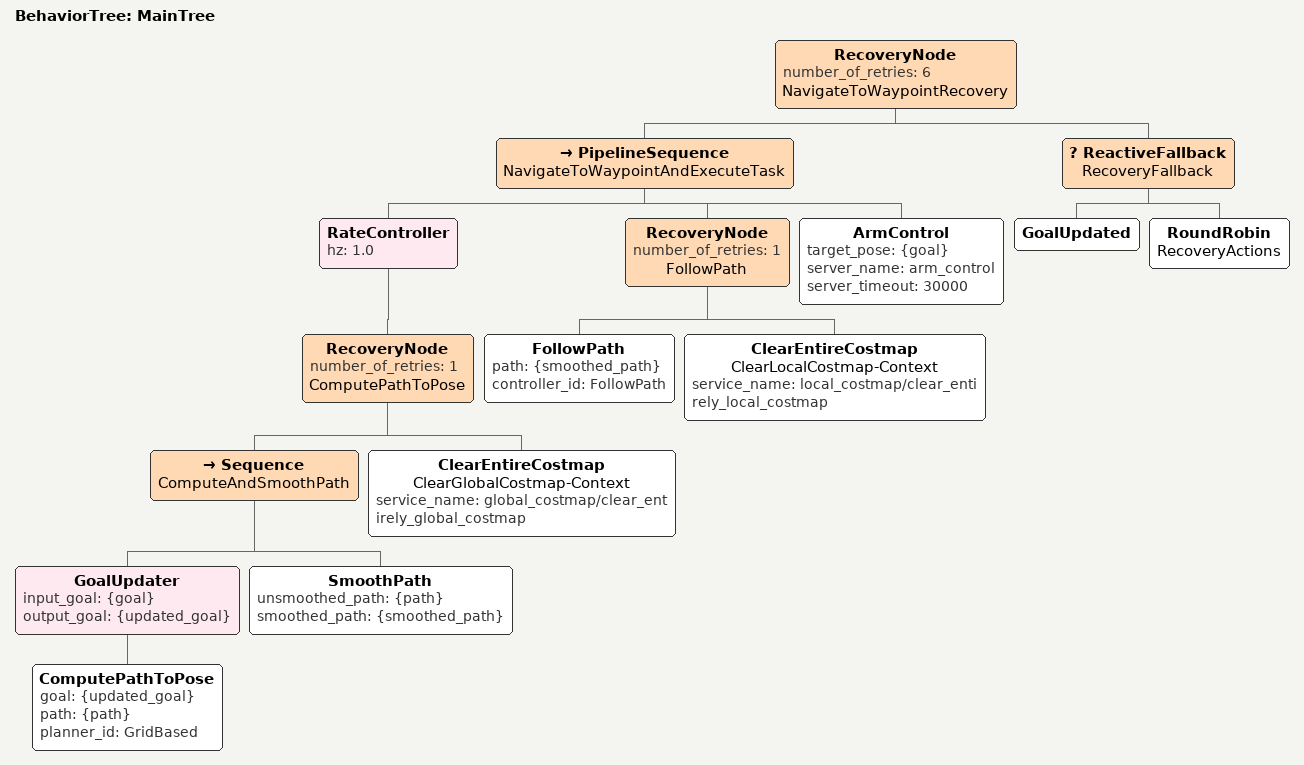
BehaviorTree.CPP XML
<!--
  定点导航 + 定点任务执行行为树
  用于 waypoint_follower 模式：每个 waypoint 到达后执行任务，然后进入下一个。
  对应 nav2_params.yaml 中的 default_nav_to_pose_bt_xml。
-->
<root main_tree_to_execute="MainTree">
  <BehaviorTree ID="MainTree">

    <RecoveryNode number_of_retries="6" name="NavigateToWaypointRecovery">

      <PipelineSequence name="NavigateToWaypointAndExecuteTask">

        <RateController hz="1.0">
          <RecoveryNode number_of_retries="1" name="ComputePathToPose">
            <Sequence name="ComputeAndSmoothPath">
              <GoalUpdater input_goal="{goal}" output_goal="{updated_goal}">
                <ComputePathToPose goal="{updated_goal}" path="{path}" planner_id="GridBased"/>
              </GoalUpdater>
              <SmoothPath unsmoothed_path="{path}" smoothed_path="{smoothed_path}"/>
            </Sequence>
            <ClearEntireCostmap name="ClearGlobalCostmap-Context"
                                service_name="global_costmap/clear_entirely_global_costmap"/>
          </RecoveryNode>
        </RateController>

        <RecoveryNode number_of_retries="1" name="FollowPath">
          <FollowPath path="{smoothed_path}" controller_id="FollowPath"/>
          <ClearEntireCostmap name="ClearLocalCostmap-Context"
                              service_name="local_costmap/clear_entirely_local_costmap"/>
        </RecoveryNode>

        <!-- 机械臂抓取任务：通过 ArmControl BT 节点调用 arm_control Action Server -->
        <ArmControl target_pose="{goal}"
                    server_name="arm_control"
                    server_timeout="30000"/>

      </PipelineSequence>

      <ReactiveFallback name="RecoveryFallback">
        <GoalUpdated/>
        <RoundRobin name="RecoveryActions">
        </RoundRobin>
      </ReactiveFallback>

    </RecoveryNode>

  </BehaviorTree>
</root>
